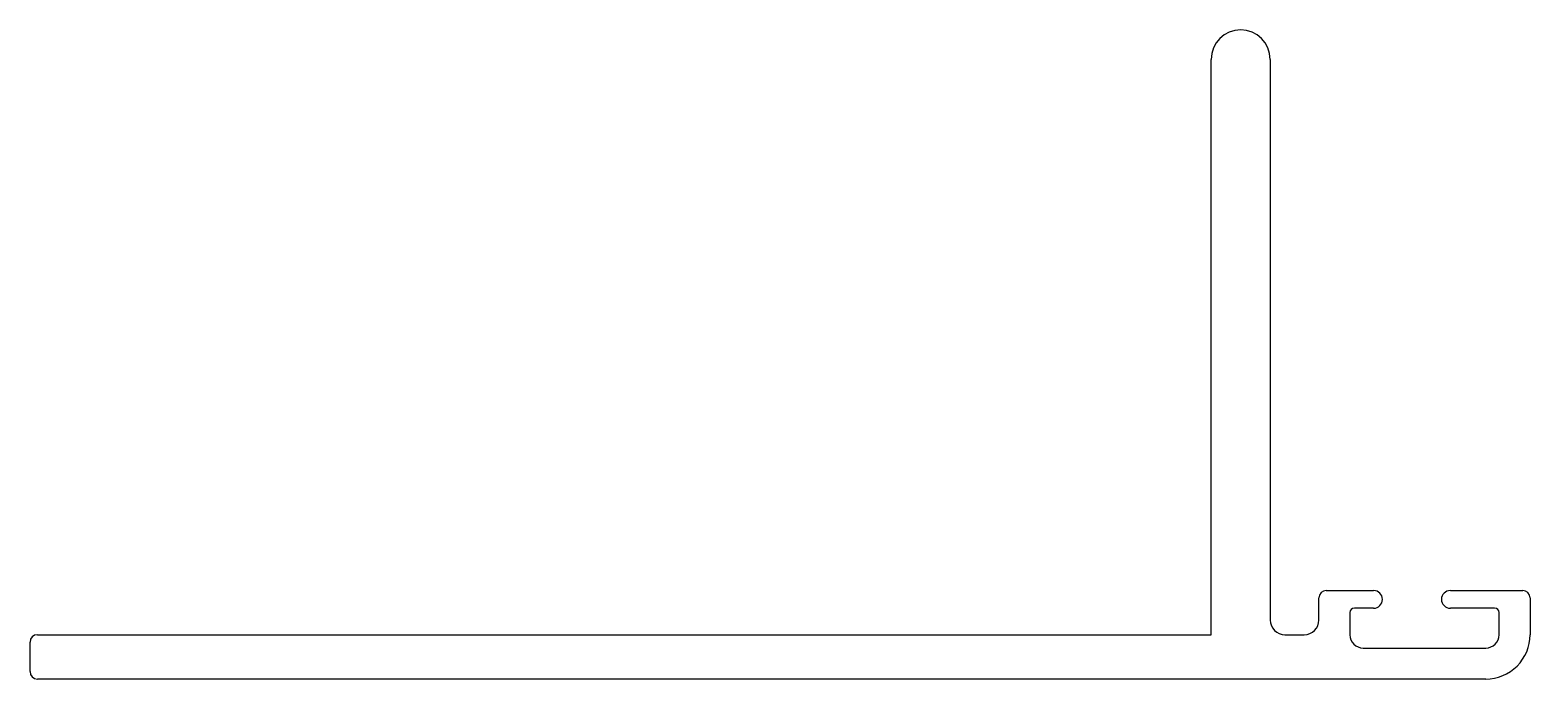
# Model space of a CAD drawing. Extents: x 791 to 893, y 808 to 852.
import ezdxf

# ---------------------------------------------------------------- set-up
doc = ezdxf.new("R2010")
doc.units = 0
doc.layers.get('0').update_dxf_attribs({"linetype": 'CONTINUOUS'})

msp = doc.modelspace()

# ---------------------------------------------------------------- linework, layer by layer
for p, q in [((871.25, 811.07), (871.25, 850.07)), ((875.25, 850.07), (875.25, 812.07)), ((879.05, 814.07), (882.25, 814.07)), ((887.45, 814.07), (892.35, 814.07)), ((878.55, 812.07), (878.55, 813.57)), ((882.25, 812.87), (880.95, 812.87)), ((890.45, 812.87), (887.45, 812.87)), ((892.85, 813.57), (892.85, 811.07)), ((880.65, 812.57), (880.65, 811.07)), ((890.75, 811.07), (890.75, 812.57)), ((791.75, 811.07), (871.25, 811.07)), ((876.25, 811.07), (877.55, 811.07)), ((791.25, 808.57), (791.25, 810.57)), ((881.55, 810.17), (889.85, 810.17)), ((889.85, 808.07), (791.75, 808.07))]:
    msp.add_line(p, q)
for centre, radius, start, end in [((873.25, 850.07), 2, 0.011, 179.989), ((879.05, 813.57), 0.5, 90.0237, 179.9763), ((882.25, 813.47), 0.6, 0, 90), ((887.45, 813.47), 0.6, 90, 180), ((892.35, 813.57), 0.5, 0.0237, 89.9763), ((880.95, 812.57), 0.3, 90, 180), ((882.25, 813.47), 0.6, 270, 360), ((887.45, 813.47), 0.6, 180, 270), ((890.45, 812.57), 0.3, 0, 90), ((876.25, 812.07), 1, 180.0237, 269.9763), ((877.55, 812.07), 1, 270.0237, 359.9763), ((791.75, 810.57), 0.5, 90, 180), ((881.55, 811.07), 0.9, 180.0237, 269.9763), ((889.85, 811.07), 3, 269.9995, 0.0005), ((889.85, 811.07), 0.9, 270.0237, 359.9763), ((791.75, 808.57), 0.5, 180, 270)]:
    msp.add_arc(centre, radius, start, end)

doc.saveas('drawing.dxf')
